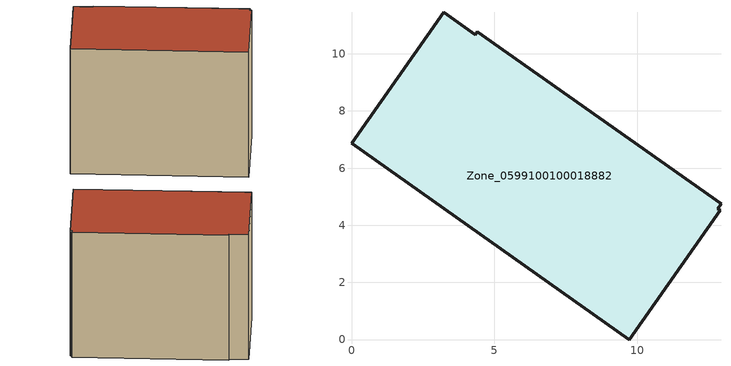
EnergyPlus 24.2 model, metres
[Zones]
Zone_0599100100018882
 floor ground (C_G): 4.4,10.78 12.93,4.75 12.82,4.59 12.91,4.52 9.73,0 0,6.87 3.24,11.45 4.33,10.67 z3.82
 wall outside (C_F): 9.73,0 12.91,4.52 12.82,4.59 12.93,4.75 4.4,10.78 4.33,10.67 3.24,11.45 0,6.87 9.73,0 z3.82:13.45
 roof outside (C_R): 12.93,4.75 4.4,10.78 4.33,10.67 3.24,11.45 0,6.87 9.73,0 12.91,4.52 12.82,4.59 z13.45
[BUILDING]
Pand.0599100100018882: North Axis=0; Terrain=City; Loads Convergence Tolerance Value=0.04; Temperature Convergence Tolerance Value=0.4; Solar Distribution=FullExterior; Maximum Number of Warmup Days=25; Minimum Number of Warmup Days=1
[Site:Location]
Rotterdam.The.Hague.AP_ZH_NLD Design_Conditions: Latitude=51.96; Longitude=4.45; Time Zone=1; Elevation=-4.5
[SITE:GROUNDTEMPERATURE:BUILDINGSURFACE]
18, 18, 18, 18, 18, 18, 18, 18, 18, 18, 18, 18
[MATERIAL] Thermal Absorptance=0.9; Solar Absorptance=0.7; Visible Absorptance=0.7
Name | Roughness | Thickness | Conductivity | Density | Specific Heat
G.TC.2015-2018 | MediumSmooth | 0.15 | 0.0428571 | 540 | 1210
F.TC.2015-2018 | Rough | 0.3 | 0.0666667 | 1920 | 840
R.TC.2015-2018 | MediumRough | 0.2 | 0.0333333 | 1500 | 1000
[CONSTRUCTION]
C_G: G.TC.2015-2018
C_F: F.TC.2015-2018
C_R: R.TC.2015-2018
[ZONE]
Zone_0599100100018882: Type=1; Multiplier=1; Ceiling Height=Autocalculate; Volume=Autocalculate; Floor Area=autocalculate; Part of Total Floor Area=Yes
[ZONEINFILTRATION:DESIGNFLOWRATE]
Infil_Zone_0599100100018882: Zone or ZoneList or Space or SpaceList=Zone_0599100100018882; Schedule=AlwaysOn; Design Flow Rate Calculation Method=Flow/Area; Flow Rate per Floor Area=0.0015; Constant Term Coefficient=1; Temperature Term Coefficient=0; Velocity Term Coefficient=0; Velocity Squared Term Coefficient=0
[HVACTEMPLATE:ZONE:IDEALLOADSAIRSYSTEM]
Zone_0599100100018882: Maximum Heating Supply Air Temperature=50; Minimum Cooling Supply Air Temperature=13; Maximum Heating Supply Air Humidity Ratio=0.0156; Minimum Cooling Supply Air Humidity Ratio=0.0077; Heating Limit=NoLimit; Cooling Limit=NoLimit; Dehumidification Control Type=ConstantSensibleHeatRatio; Cooling Sensible Heat Ratio=0.7; Dehumidification Setpoint=60; Humidification Control Type=None; Humidification Setpoint=30; Outdoor Air Method=None; Outdoor Air Flow Rate per Person=0.00944; Outdoor Air Flow Rate per Zone Floor Area=0; Outdoor Air Flow Rate per Zone=0; Demand Controlled Ventilation Type=None; Outdoor Air Economizer Type=NoEconomizer; Heat Recovery Type=None; Sensible Heat Recovery Effectiveness=0.7; Latent Heat Recovery Effectiveness=0.65
[ZONECONTROL:THERMOSTAT]
ThermostatControl_Zone_0599100100018882: Zone or ZoneList=Zone_0599100100018882; Control Type Schedule=DualSetpointControlType; Control 1=Thermostat_Zone_0599100100018882; Temperature Difference Between Cutout And Setpoint=0
[THERMOSTATSETPOINT:DUALSETPOINT]
Thermostat_Zone_0599100100018882: Heating Setpoint Temperature Schedule=HeatingSetpoint_Zone_0599100100018882; Cooling Setpoint Temperature Schedule=CoolingSetpoint_Zone_0599100100018882
[SCHEDULE:COMPACT]
HeatingSetpoint_Zone_0599100100018882: Through: 12/31, For: AllDays, Until: 24:00, 21
CoolingSetpoint_Zone_0599100100018882: Through: 12/31, For: AllDays, Until: 24:00, 24
DualSetpointControlType: Through: 12/31, For: AllDays, Until: 24:00, 4
AlwaysOn: Through: 12/31, For: AllDays, Until: 24:00, 1
